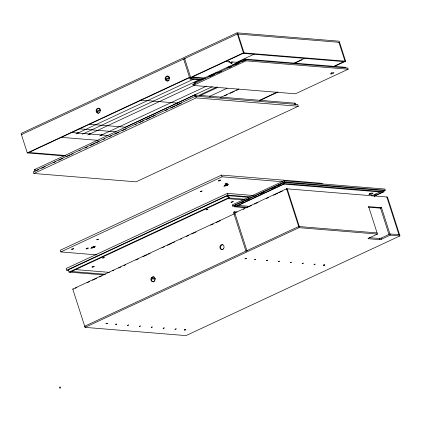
<?xml version="1.0" encoding="UTF-8"?>
<svg xmlns="http://www.w3.org/2000/svg" width="421" height="421" viewBox="0 0 421 421"><rect width="100%" height="100%" fill="white"/><g stroke="black" fill="none" stroke-linecap="round" stroke-linejoin="round"><path stroke-width="0.63" d="M333.764 66.728L345.62 61.203L339.2 41.2L237.012 32.849L21.05 133.483L27.286 152.912L64.623 155.965M96.841 111.186L100.414 109.523M165.948 78.98L169.526 77.317M96.809 111.991L100.382 110.328M165.885 79.806L169.458 78.138M27.286 152.912L189.508 77.322L190.15 77.375M27.933 152.965L189.555 77.653M345.62 61.203L243.433 52.851L190.676 77.432L203.906 78.501M191.318 77.485L244.075 52.904L238.023 34.043M184.277 59.087L183.635 59.035L190.055 79.037L191.045 78.58L201.522 79.432M228.65 62.176L229.64 61.719L230.15 62.871M75.933 133.952L193.897 78.98M231.887 61.903L229.913 62.818L232.118 63.029L231.887 61.903L238.328 62.429M231.203 63.355L232.171 62.782M82.374 134.21L199.522 79.616M236.391 62.44L254.231 54.125M345.825 67.323L244.927 59.077L194.139 82.742L194.507 83.884M201.127 79.837L203.506 78.727M208.269 76.511L212.437 74.57M213.626 74.012L217.199 72.349M227.319 67.634L229.698 66.523M232.676 65.139L236.844 63.197M238.033 62.64L241.607 60.977M192.876 84.295L245.638 59.708L347.82 68.06L348.188 69.202L295.431 93.788L193.244 85.437L192.876 84.295L194.186 84.4M210.374 76.49L214.542 74.549M217.52 73.165L221.683 71.223M229.424 67.613L231.803 66.507M234.781 65.118L238.949 63.176M241.922 61.787L244.306 60.682L243.938 59.535L244.58 59.587M193.244 85.437L246.001 60.85L348.188 69.202M87.821 134.925L194.47 85.231M99.714 135.894L206.358 86.2M212.263 86.705L125.379 127.189L88.899 124.211M34.969 171.363L34.422 169.652L194.665 94.978L295.568 103.224L295.937 104.371M195.56 96.183L33.343 171.773L33.891 173.484L136.078 181.84L298.3 106.25L297.747 104.534L195.56 96.183L196.112 97.893L298.3 106.25M35.569 171.089L38.548 169.7M41.526 168.311L45.1 166.648M53.441 162.759L55.819 161.648M58.798 160.259L62.971 158.317M65.95 156.928L70.118 154.986M71.312 154.433L73.096 153.597M79.053 150.823L80.248 150.265M85.01 148.045L87.394 146.934M90.373 145.55L94.541 143.603M95.735 143.051L99.309 141.382M103.477 139.44L104.671 138.888M109.434 136.667L111.818 135.557M114.796 134.167L118.964 132.226M121.943 130.836L126.116 128.894M135.052 124.732L136.241 124.174M139.219 122.785L143.393 120.843M146.371 119.453L150.539 117.512M151.728 116.959L155.307 115.291M165.432 110.57L167.816 109.46M170.794 108.076L174.962 106.129M176.157 105.576L181.514 103.077M199.217 95.246L217.083 86.926M199.78 95.778L217.652 87.452M33.891 173.484L196.112 97.893M209.258 96.551L227.13 88.226M220.409 97.519L238.828 88.936M293.869 63.287L304.541 58.314M224.619 95.909L227.124 94.741M230.098 93.357L234.26 91.415M236.502 90.373L238.286 89.541M294.516 63.339L297.479 61.955M297.921 61.75L302.083 59.808M259.557 100.298L277.381 91.994M260.199 100.351L278.023 92.041M333.122 66.676L344.978 61.15L338.921 42.295M322.423 183.34L221.525 175.094L60.292 250.227L60.84 251.937L96.877 254.884M60.84 251.937L222.072 176.809L282.349 181.735M90.647 248.432L95.578 246.138M223.777 186.398L228.703 184.103M253.6 195.523L227.393 193.381L66.16 268.509L66.713 270.224L68.676 270.387M66.713 270.224L227.945 195.097L249.564 196.86M248.89 197.344L227.603 195.607L68.339 269.819L69.076 272.103L103.477 274.918M226.782 196.518L228.566 195.686L229.298 197.97L70.039 272.182M69.076 272.103L228.335 197.891L245.033 199.259M383.489 191.018L385.273 190.187L384.905 189.045L284.007 180.798L232.234 204.922L232.597 206.064L234.565 206.227M232.597 206.064L284.37 181.94L385.273 190.187M374.169 196.323L384.01 191.734L383.642 190.592L284.028 182.451L234.229 205.659L234.597 206.8L246.39 207.763M241.17 202.775L243.533 201.675M246.485 200.296L250.027 198.649M254.163 196.723L255.342 196.17M260.067 193.97L264.199 192.044M271.877 188.466L276.008 186.54M277.192 185.987L280.733 184.34M234.597 206.8L284.396 183.593L384.01 191.734M236.223 206.39L284.054 184.109M237.055 211.995L234.434 211.779L233.45 212.237L245.922 251.095L246.569 251.148M234.639 214.005L233.997 213.952L72.765 289.085L85.058 327.37L185.961 335.616L399.95 235.902L387.473 197.044L286.575 188.797L234.802 212.921L235.444 212.973M243.18 209.369L244.369 208.816M249.132 206.595L251.511 205.485M254.484 204.101L258.057 202.438M266.388 198.554L268.766 197.444M273.529 195.228L277.697 193.286M278.886 192.729L282.454 191.066M286.227 189.308L287.217 188.85L299.326 226.566M75.196 288.306L76.98 287.475M87.094 282.759L89.473 281.649M92.446 280.265L96.614 278.323M99.588 276.939L101.372 276.108M112.675 270.84L113.865 270.282M118.627 268.066L121.006 266.956M123.979 265.572L125.763 264.741M135.878 260.025L138.262 258.915M143.019 256.699L147.182 254.758M148.371 254.205L150.16 253.374M162.059 247.827L164.437 246.717M167.411 245.332L171.579 243.391M172.768 242.838L174.552 242.007M180.498 239.233L181.693 238.681M186.45 236.46L188.829 235.35M191.802 233.965L195.97 232.024M210.842 225.093L213.221 223.983M216.199 222.598L220.362 220.657M85.058 327.37L299.047 227.656L377.458 234.065L368.67 206.695M371.385 195.954L380.242 191.823M374.979 194.628L376.163 194.081M374.116 195.997L382.384 192.144M377.458 234.065L368.58 238.202A1.231 0.279 -17.8 0 0 368.238 238.712L379.805 239.66A1.231 0.279 -17.8 0 0 381.437 239.249L390.309 235.113L399.95 235.902M369.154 237.676L379.437 238.512A1.231 0.279 -17.8 0 0 381.068 238.107L389.941 233.971L399.582 234.76M339.563 42.347L237.381 33.99L21.418 134.625L22.06 134.678M243.091 53.362L343.989 61.608M225.135 61.35L229.64 61.719M185.266 58.63L184.619 58.577L191.045 78.58M192.302 77.027L205.406 78.101M190.055 79.037L200.538 79.895M195.77 82.337L195.123 82.284L195.491 83.426M140.656 100.082L177.825 103.124M79.064 128.805L116.117 131.836M71.191 132.483L108.197 135.509M61.045 137.325L98.393 140.377M28.917 152.507L65.608 155.507M283.686 182.961L283.044 182.909L283.407 184.056L383.026 192.197M34.422 169.652L35.385 169.726M224.635 185.119L227.845 185.382M368.685 206.637L381.468 207.685L380.484 208.142L368.338 207.148M227.819 198.659L243.554 199.949M235.855 205.248L235.213 205.195L235.581 206.343L248.032 207.358M237.833 205.411L249.632 206.374M377.09 232.918L298.684 226.514L84.695 326.228L85.337 326.28M247.553 250.69L246.911 250.637L234.434 211.779M245.064 258.62L246.348 258.726M323.465 265.03L324.754 265.13M91.504 247.153L94.72 247.416M75.375 269.582L109.465 272.371M71.517 271.492L105.608 274.281M151.502 278.034L155.438 278.355M151.334 278.828L155.27 279.149M72.765 289.085L73.412 289.138M106.013 323.412L107.302 323.517M184.419 329.817L185.708 329.927M386.831 196.991L398.94 234.708M390.309 235.113L381.521 207.748L380.537 208.206L388.957 234.429M381.068 238.107L381.437 239.249M379.437 238.512L379.805 239.66M294.605 103.145L295.153 104.861M237.012 32.849L243.433 52.851M245.638 59.708L246.001 60.85M244.927 59.077L245.29 60.219M284.007 180.798L284.37 181.94M286.575 188.797L299.047 227.656M284.028 182.451L284.396 183.593M230.897 62.361L231.182 63.239M221.525 175.094L222.072 176.809M227.393 193.381L227.945 195.097M195.628 95.057L196.181 96.772M227.603 195.607L228.335 197.891M194.665 94.978L195.218 96.693M331.674 72.638A1.789 0.41 -17.8 0 1 331.501 72.68M371.175 193.044A2.158 0.495 -17.8 0 1 370.354 193.313M369.738 193.455A2.158 0.495 -17.8 0 1 369.375 193.513M154.328 281.649A2.468 2.1 -85.3 0 1 151.492 279.465A2.468 2.1 -85.3 0 1 154.27 277.007M222.988 249.611A2.468 2.1 -85.3 0 1 220.52 247.322A2.468 2.1 -85.3 0 1 222.877 244.743M168.221 80.979A2.468 2.1 -85.3 0 1 165.811 78.064A2.468 2.1 -85.3 0 1 169.105 76.543M169.105 80.511A2.468 2.1 -85.3 0 1 168.937 80.648M98.782 113.196A2.468 2.1 -85.3 0 1 96.804 110.123A2.468 2.1 -85.3 0 1 99.898 108.576M92.525 247.453L93.699 247.106L92.531 247.443M225.651 185.419L226.83 185.072L225.656 185.408M77.322 133.194L78.49 132.841L77.322 133.194M89.21 134.167L90.378 133.815L89.21 134.167M101.098 135.141L102.271 134.783L101.124 135.099M96.746 239.796L98.498 239.265L96.756 239.77M102.613 258.078L104.371 257.552L102.629 258.052M106.076 323.628L107.244 323.27L106.076 323.628M115.554 324.402L116.728 324.049L115.554 324.402M127.442 325.375L128.615 325.017L127.442 325.375M139.335 326.343L140.509 326.007L139.346 326.328M151.223 327.317L152.391 326.964L151.234 327.301M163.111 328.291L164.285 327.933L163.111 328.291M200.285 191.544L202.043 191.013L200.285 191.544M175.004 329.259L176.173 328.906L175.004 329.259M206.158 209.832L207.916 209.321L206.158 209.832M184.482 330.032L185.656 329.68L184.482 330.032M245.122 258.836L246.29 258.478L245.127 258.815M254.6 259.61L255.768 259.257L254.6 259.61M266.488 260.583L267.661 260.225L266.498 260.562M278.376 261.552L279.549 261.199L278.402 261.515M290.269 262.525L291.437 262.172L290.279 262.509M302.157 263.499L303.325 263.141L302.157 263.499M314.045 264.467L315.218 264.114L314.071 264.43M323.528 265.241L324.696 264.888L323.538 265.225M331.364 73.928A1.789 0.41 -17.8 0 0 333.927 72.786A1.789 0.41 -17.8 0 0 331.369 73.186A1.789 0.41 -17.8 0 0 331.364 73.928M369.901 194.634A2.158 0.495 -17.8 0 0 372.99 193.255A2.158 0.495 -17.8 0 0 369.906 193.739A2.158 0.495 -17.8 0 0 369.901 194.634M154.633 280.739A2.468 2.1 -85.3 0 0 153.207 276.855A2.468 2.1 -85.3 0 0 151.018 280.333A2.468 2.1 -85.3 0 0 154.633 280.739M223.662 248.574A2.468 2.1 -85.3 0 0 222.235 244.69A2.468 2.1 -85.3 0 0 220.046 248.169A2.468 2.1 -85.3 0 0 223.662 248.574M218.994 180.956A1.231 0.279 -17.8 0 0 220.762 180.162A1.231 0.279 -17.8 0 0 218.994 180.441A1.231 0.279 -17.8 0 0 218.994 180.956M72.059 249.421A1.231 0.279 -17.8 0 0 73.828 248.632A1.231 0.279 -17.8 0 0 72.065 248.911A1.231 0.279 -17.8 0 0 72.059 249.421M86.673 248.858A1.231 0.279 -17.8 0 0 88.442 248.069A1.231 0.279 -17.8 0 0 86.673 248.348A1.231 0.279 -17.8 0 0 86.673 248.858M225.714 184.066A1.231 0.279 -17.8 0 0 227.482 183.277A1.231 0.279 -17.8 0 0 225.719 183.556A1.231 0.279 -17.8 0 0 225.714 184.066M92.541 267.146A1.231 0.279 -17.8 0 0 94.309 266.356A1.231 0.279 -17.8 0 0 92.546 266.635A1.231 0.279 -17.8 0 0 92.541 267.146M231.587 202.354A1.231 0.279 -17.8 0 0 233.355 201.564A1.231 0.279 -17.8 0 0 231.592 201.843A1.231 0.279 -17.8 0 0 231.587 202.354M168.895 79.943A2.468 2.1 -85.3 0 0 167.469 76.059A2.468 2.1 -85.3 0 0 165.279 79.537A2.468 2.1 -85.3 0 0 168.895 79.943M99.866 112.107A2.468 2.1 -85.3 0 0 98.44 108.229A2.468 2.1 -85.3 0 0 96.251 111.702A2.468 2.1 -85.3 0 0 99.866 112.107M60.371 387.904A0.616 0.526 -85.3 0 0 60.029 386.92A0.616 0.526 -85.3 0 0 59.466 387.778A0.616 0.526 -85.3 0 0 60.371 387.904M225.367 185.898A1.847 0.421 -17.8 0 0 228.003 184.714A1.847 0.421 -17.8 0 0 225.346 185.14A1.847 0.421 -17.8 0 0 225.367 185.898M92.241 247.932A1.847 0.421 -17.8 0 0 94.878 246.748A1.847 0.421 -17.8 0 0 92.22 247.174A1.847 0.421 -17.8 0 0 92.241 247.932"/></g></svg>
